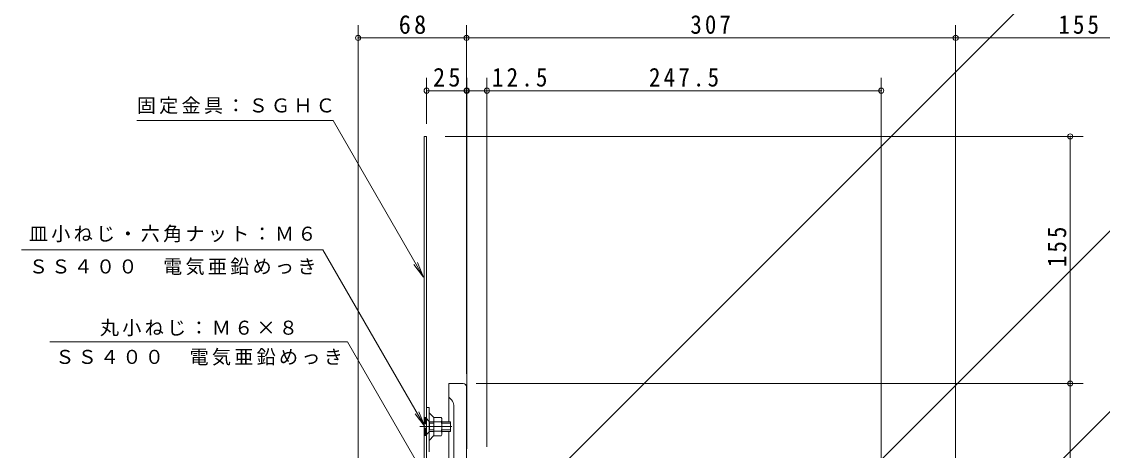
# Model space of a CAD drawing. Units: millimetres at full size, sheet at 1:4. Extents: x -476 to 545, y -549 to 538.
# Drawn here: x -476 to 202, y -96 to 173 of the extents above; entities that cross this region are included whole.
import ezdxf

# ---------------------------------------------------------------- set-up
doc = ezdxf.new("R2010")
doc.units = ezdxf.units.MM
doc.header["$LTSCALE"] = 4
doc.header["$PDMODE"] = 32
doc.header["$PDSIZE"] = 3.2
doc.linetypes.add('CHAIN1', pattern=[8, 5, -1, 1, -1])
doc.linetypes.add('DASHED1', pattern=[1.8, 1.2, -0.6])
for name, color, linetype, lineweight in [('0-0_通り芯', 4, 'Continuous', 9), ('0-4_その他', 7, 'Continuous', 9), ('0-5_寸法', 7, 'Continuous', 9), ('0-8', 2, 'Continuous', 9), ('0-A', 2, 'Continuous', 9)]:
    doc.layers.add(name, color=color, linetype=linetype, lineweight=lineweight)
doc.styles.add('ＭＳ ゴシック', font='')
doc.styles.get('ＭＳ ゴシック').set_extended_font_data('MS Gothic')

msp = doc.modelspace()

# ---------------------------------------------------------------- linework, layer by layer
at = {"layer": '0-0_通り芯'}
for p, q in [((-199.272, -53.785), (-208.272, -53.785)), ((-208.272, -77.785), (-208.272, -53.785)), ((-197.272, -156.89), (-197.272, -55.785)), ((-206.615, -64.061), (-208.272, -62.285)), ((-205.272, -144.44), (-205.272, -67.471)), ((-208.272, -104.148), (-208.272, -83.785))]:
    msp.add_line(p, q, dxfattribs=at)
for centre, radius, end in [((-199.272, -55.785), 2, 90), ((-210.272, -67.471), 5, 42.99947)]:
    msp.add_arc(centre, radius, 0, end, dxfattribs=at)
at = {"layer": '0-4_その他'}
for p, q in [((-265.271, 171.021), (-265.271, -144.209)), ((-197.272, 171.021), (-197.272, -47.785)), ((109.728, 171.021), (109.728, -354.785)), ((-265.271, 163.021), (-197.272, 163.021)), ((-197.272, 163.021), (109.728, 163.021)), ((109.728, 163.021), (264.728, 163.021)), ((-222.271, 137.925), (-222.271, 109.215)), ((-196.974, 137.925), (-196.974, -94.771)), ((-184.474, 137.925), (-184.474, -93.487)), ((63.026, 137.925), (63.026, -340.987)), ((-222.271, 129.925), (-197.272, 129.925)), ((-196.974, 129.925), (-184.474, 129.925)), ((-184.474, 129.925), (63.026, 129.925)), ((189.671, 101.215), (-210.682, 101.215)), ((181.671, -53.785), (181.671, 101.215)), ((189.671, -53.785), (-191.272, -53.785)), ((181.671, -360.785), (181.671, -53.785))]:
    msp.add_line(p, q, dxfattribs=at)
for p in [(-265.271, 163.021), (-197.272, 163.021), (109.728, 163.021), (-222.271, 129.925), (-197.272, 129.925), (-196.974, 129.925), (-184.474, 129.925), (63.026, 129.925), (181.671, 101.215), (181.671, -53.785)]:
    msp.add_point(p, dxfattribs=at)
at = {"layer": '0-5_寸法'}
for p, q in [((-177.067, -144.987), (177.72, 209.799)), ((-404.053, 111.243), (-280.984, 111.243)), ((-224.187, 12.868), (-280.984, 111.243)), ((-151.14, -315.762), (274.672, 110.05)), ((-287.361, 30.081), (-476.461, 30.081)), ((-223.353, -80.785), (-287.361, 30.081)), ((-224.187, 12.868), (-230.275, 20.801)), ((-224.187, 12.868), (-228.014, 22.106)), ((-14.565, -292.515), (274.672, -3.278)), ((-271.894, -27.685), (-458.785, -27.685)), ((-222.46, -113.306), (-271.894, -27.685)), ((-223.353, -80.785), (-229.44, -72.851)), ((-223.353, -80.785), (-227.179, -71.546))]:
    msp.add_line(p, q, dxfattribs=at)
at = {"layer": '0-8'}
for p, q in [((-223.872, 101.215), (-222.271, 101.215)), ((-223.872, 101.215), (-223.872, -149.43)), ((-222.271, 101.215), (-222.271, -111.793)), ((-222.271, -72.785), (-222.271, -68.785)), ((-220.671, -68.785), (-222.271, -68.785)), ((-220.671, -96.685), (-220.671, -68.785)), ((-217.671, -75.122), (-220.671, -72.122)), ((-217.671, -75.472), (-217.671, -86.097)), ((-217.671, -86.448), (-220.671, -89.448))]:
    msp.add_line(p, q, dxfattribs=at)
at = {"layer": '0-8', "linetype": 'CHAIN1'}
msp.add_line((-206.543, -80.785), (-226.671, -80.785), dxfattribs=at)
at = {"layer": '0-A', "linetype": 'DASHED1'}
for p, q in [((-223.353, -75.135), (-223.053, -75.135)), ((-223.353, -86.435), (-223.353, -75.135)), ((-220.403, -77.785), (-223.053, -75.135)), ((-220.403, -77.785), (-220.403, -83.785)), ((-217.671, -77.785), (-220.403, -77.785)), ((-220.403, -78.655), (-217.671, -78.655)), ((-220.403, -83.785), (-223.053, -86.435)), ((-220.403, -82.915), (-217.671, -82.915)), ((-217.671, -83.785), (-220.403, -83.785))]:
    msp.add_line(p, q, dxfattribs=at)
at = {"layer": '0-A'}
for p, q in [((-213.162, -75.035), (-217.671, -75.035)), ((-217.671, -75.035), (-217.671, -75.472)), ((-213.162, -77.921), (-217.671, -77.921)), ((-212.671, -76.478), (-212.671, -85.091)), ((-212.671, -77.785), (-207.352, -77.785)), ((-212.671, -78.655), (-207.352, -78.655)), ((-207.352, -83.785), (-207.352, -77.785)), ((-213.162, -83.648), (-217.671, -83.648)), ((-217.671, -86.535), (-217.671, -86.097)), ((-213.162, -86.535), (-217.671, -86.535)), ((-212.671, -82.915), (-207.352, -82.915)), ((-212.671, -83.785), (-207.352, -83.785))]:
    msp.add_line(p, q, dxfattribs=at)
at = {"layer": '0-A', "linetype": 'DASHED1'}
msp.add_lwpolyline([(-223.353, -86.435), (-223.053, -86.435), (-223.053, -75.135)], dxfattribs=at)
at = {"layer": '0-A'}
for centre, radius, start, end in [((-215.039, -76.478), 2.368, 322.44278, 37.55722), ((-221.269, -80.785), 8.598, 340.548, 19.452), ((-215.039, -85.091), 2.368, 322.44278, 37.55722)]:
    msp.add_arc(centre, radius, start, end, dxfattribs=at)

# ---------------------------------------------------------------- texts
at = {"layer": '0-4_その他', "color": 2, "char_height": 11.73, "attachment_point": 7, "style": 'ＭＳ ゴシック'}
for s, insert in [('\\T1.27;\\W0.95;68', (-239.771, 165.421)), ('\\T1.27;\\W0.9;307', (-56.772, 165.421)), ('\\T1.27;\\W0.9;155', (174.228, 165.421)), ('\\T1.27;\\W0.95;25', (-218.272, 132.325)), ('\\T1.28;\\W0.9;12.5', (-181.252, 132.325)), ('\\T1.28;\\W0.9;247.5', (-82.724, 132.325))]:
    msp.add_mtext(s, dxfattribs=dict(at, insert=insert))
at = {"layer": '0-4_その他', "color": 2, "insert": (179.271, 19.216), "char_height": 11.73, "attachment_point": 7, "rotation": 90, "style": 'ＭＳ ゴシック'}
msp.add_mtext('\\T1.27;\\W0.9;155', dxfattribs=at)
at = {"layer": '0-5_寸法', "char_height": 8.798, "attachment_point": 7, "style": 'ＭＳ ゴシック'}
for s, insert in [('\\T1.17;固定金具：ＳＧＨＣ', (-404.168, 115.238)), ('\\T1.17;皿小ねじ・六角ナット：Ｍ６', (-471.911, 34.785)), ('\\T1.17;ＳＳ４００\u3000電気亜鉛めっき', (-471.911, 14.183)), ('\\T1.17;丸小ねじ：Ｍ６×８', (-427.339, -24.144)), ('\\T1.17;ＳＳ４００\u3000電気亜鉛めっき', (-455.339, -42.542))]:
    msp.add_mtext(s, dxfattribs=dict(at, insert=insert))

doc.saveas('drawing.dxf')
